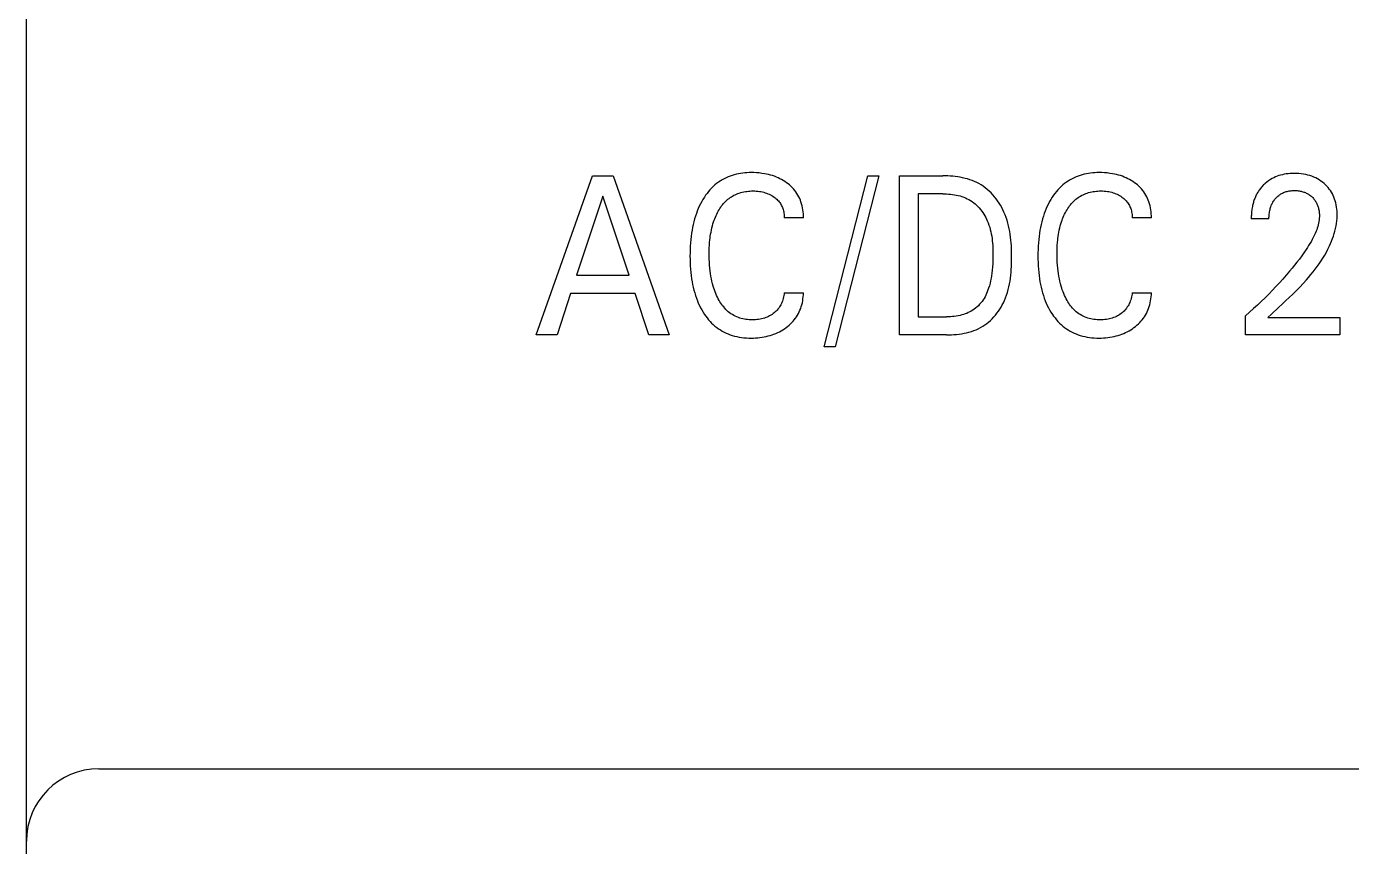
# Model space of a CAD drawing. Extents: x 0 to 420, y 0 to 297.
# Drawn here: x 133.06 to 151.38, y 224.89 to 236.23 of the extents above; entities that cross this region are included whole.
import ezdxf

# ---------------------------------------------------------------- set-up
doc = ezdxf.new("R2010")
doc.units = 0
doc.header["$LTSCALE"] = 23.1
doc.layers.add('10000_FRONT', color=7, linetype='CONTINUOUS')

msp = doc.modelspace()

# ---------------------------------------------------------------- linework, layer by layer
at = {"layer": '10000_FRONT', "color": 7, "linetype": 'CONTINUOUS'}
for p, q in [((133.06, 159.468), (133.06, 247.468)), ((140.11, 231.968), (140.887, 234.168)), ((140.887, 234.168), (141.171, 234.168)), ((141.171, 234.168), (141.947, 231.968)), ((142.82, 234.174), (142.791, 234.164)), ((142.848, 234.183), (142.82, 234.174)), ((142.877, 234.19), (142.848, 234.183)), ((142.906, 234.196), (142.877, 234.19)), ((142.935, 234.201), (142.906, 234.196)), ((142.964, 234.205), (142.935, 234.201)), ((142.993, 234.208), (142.964, 234.205)), ((143.023, 234.21), (142.993, 234.208)), ((143.052, 234.212), (143.023, 234.21)), ((143.082, 234.212), (143.052, 234.212)), ((143.119, 234.212), (143.082, 234.212)), ((143.156, 234.21), (143.119, 234.212)), ((143.193, 234.207), (143.156, 234.21)), ((143.23, 234.202), (143.193, 234.207)), ((143.267, 234.197), (143.23, 234.202)), ((143.295, 234.191), (143.267, 234.197)), ((143.322, 234.185), (143.295, 234.191)), ((143.35, 234.178), (143.322, 234.185)), ((143.377, 234.17), (143.35, 234.178)), ((143.404, 234.161), (143.377, 234.17)), ((144.093, 231.803), (144.695, 234.168)), ((144.848, 234.168), (144.245, 231.803)), ((144.695, 234.168), (144.848, 234.168)), ((145.132, 231.968), (145.132, 234.168)), ((145.132, 234.168), (145.731, 234.168)), ((145.765, 234.168), (145.731, 234.168)), ((145.8, 234.167), (145.765, 234.168)), ((145.834, 234.165), (145.8, 234.167)), ((147.631, 234.174), (147.602, 234.164)), ((147.659, 234.183), (147.631, 234.174)), ((147.688, 234.19), (147.659, 234.183)), ((147.717, 234.196), (147.688, 234.19)), ((147.746, 234.201), (147.717, 234.196)), ((147.775, 234.205), (147.746, 234.201)), ((147.804, 234.208), (147.775, 234.205)), ((147.834, 234.21), (147.804, 234.208)), ((147.863, 234.212), (147.834, 234.21)), ((147.893, 234.212), (147.863, 234.212)), ((147.93, 234.212), (147.893, 234.212)), ((147.967, 234.21), (147.93, 234.212)), ((148.004, 234.207), (147.967, 234.21)), ((148.041, 234.202), (148.004, 234.207)), ((148.078, 234.197), (148.041, 234.202)), ((148.106, 234.191), (148.078, 234.197)), ((148.134, 234.185), (148.106, 234.191)), ((148.161, 234.178), (148.134, 234.185)), ((148.188, 234.17), (148.161, 234.178)), ((148.215, 234.161), (148.188, 234.17)), ((150.379, 234.17), (150.355, 234.162)), ((150.403, 234.177), (150.379, 234.17)), ((150.427, 234.183), (150.403, 234.177)), ((150.454, 234.189), (150.427, 234.183)), ((150.481, 234.194), (150.454, 234.189)), ((150.508, 234.197), (150.481, 234.194)), ((150.536, 234.199), (150.508, 234.197)), ((150.563, 234.201), (150.536, 234.199)), ((150.591, 234.201), (150.563, 234.201)), ((150.623, 234.201), (150.591, 234.201)), ((150.655, 234.199), (150.623, 234.201)), ((150.687, 234.196), (150.655, 234.199)), ((150.718, 234.191), (150.687, 234.196)), ((150.75, 234.186), (150.718, 234.191)), ((150.778, 234.179), (150.75, 234.186)), ((150.806, 234.171), (150.778, 234.179)), ((150.834, 234.162), (150.806, 234.171)), ((142.533, 233.997), (142.511, 233.974)), ((142.556, 234.019), (142.533, 233.997)), ((142.58, 234.041), (142.556, 234.019)), ((142.604, 234.061), (142.58, 234.041)), ((142.629, 234.079), (142.604, 234.061)), ((142.654, 234.096), (142.629, 234.079)), ((142.68, 234.112), (142.654, 234.096)), ((142.707, 234.127), (142.68, 234.112)), ((142.735, 234.141), (142.707, 234.127)), ((142.763, 234.153), (142.735, 234.141)), ((142.791, 234.164), (142.763, 234.153)), ((143.43, 234.15), (143.404, 234.161)), ((143.455, 234.14), (143.43, 234.15)), ((143.479, 234.128), (143.455, 234.14)), ((143.503, 234.116), (143.479, 234.128)), ((143.526, 234.103), (143.503, 234.116)), ((143.549, 234.089), (143.526, 234.103)), ((143.571, 234.073), (143.549, 234.089)), ((143.592, 234.058), (143.571, 234.073)), ((143.612, 234.041), (143.592, 234.058)), ((143.632, 234.023), (143.612, 234.041)), ((143.65, 234.005), (143.632, 234.023)), ((143.668, 233.986), (143.65, 234.005)), ((143.685, 233.966), (143.668, 233.986)), ((145.868, 234.162), (145.834, 234.165)), ((145.903, 234.158), (145.868, 234.162)), ((145.937, 234.154), (145.903, 234.158)), ((145.972, 234.148), (145.937, 234.154)), ((146.005, 234.141), (145.972, 234.148)), ((146.039, 234.133), (146.005, 234.141)), ((146.072, 234.124), (146.039, 234.133)), ((146.105, 234.114), (146.072, 234.124)), ((146.138, 234.102), (146.105, 234.114)), ((146.169, 234.09), (146.138, 234.102)), ((146.2, 234.075), (146.169, 234.09)), ((146.231, 234.06), (146.2, 234.075)), ((146.26, 234.043), (146.231, 234.06)), ((146.29, 234.023), (146.26, 234.043)), ((146.318, 234.003), (146.29, 234.023)), ((146.346, 233.98), (146.318, 234.003)), ((147.344, 233.997), (147.323, 233.974)), ((147.367, 234.019), (147.344, 233.997)), ((147.391, 234.041), (147.367, 234.019)), ((147.415, 234.061), (147.391, 234.041)), ((147.44, 234.079), (147.415, 234.061)), ((147.465, 234.096), (147.44, 234.079)), ((147.491, 234.112), (147.465, 234.096)), ((147.518, 234.127), (147.491, 234.112)), ((147.546, 234.141), (147.518, 234.127)), ((147.574, 234.153), (147.546, 234.141)), ((147.602, 234.164), (147.574, 234.153)), ((148.241, 234.15), (148.215, 234.161)), ((148.266, 234.14), (148.241, 234.15)), ((148.29, 234.128), (148.266, 234.14)), ((148.314, 234.116), (148.29, 234.128)), ((148.337, 234.103), (148.314, 234.116)), ((148.36, 234.089), (148.337, 234.103)), ((148.382, 234.073), (148.36, 234.089)), ((148.403, 234.058), (148.382, 234.073)), ((148.423, 234.041), (148.403, 234.058)), ((148.443, 234.023), (148.423, 234.041)), ((148.461, 234.005), (148.443, 234.023)), ((148.479, 233.986), (148.461, 234.005)), ((148.496, 233.966), (148.479, 233.986)), ((150.12, 233.988), (150.111, 233.976)), ((150.129, 233.999), (150.12, 233.988)), ((150.139, 234.01), (150.129, 233.999)), ((150.148, 234.021), (150.139, 234.01)), ((150.158, 234.032), (150.148, 234.021)), ((150.168, 234.042), (150.158, 234.032)), ((150.179, 234.052), (150.168, 234.042)), ((150.19, 234.062), (150.179, 234.052)), ((150.213, 234.081), (150.19, 234.062)), ((150.236, 234.099), (150.213, 234.081)), ((150.261, 234.116), (150.236, 234.099)), ((150.287, 234.13), (150.261, 234.116)), ((150.309, 234.142), (150.287, 234.13)), ((150.332, 234.152), (150.309, 234.142)), ((150.355, 234.162), (150.332, 234.152)), ((150.861, 234.151), (150.834, 234.162)), ((150.888, 234.139), (150.861, 234.151)), ((150.913, 234.126), (150.888, 234.139)), ((150.937, 234.111), (150.913, 234.126)), ((150.961, 234.096), (150.937, 234.111)), ((150.983, 234.079), (150.961, 234.096)), ((151.005, 234.061), (150.983, 234.079)), ((151.024, 234.043), (151.005, 234.061)), ((151.042, 234.025), (151.024, 234.043)), ((151.059, 234.005), (151.042, 234.025)), ((151.076, 233.985), (151.059, 234.005)), ((151.091, 233.964), (151.076, 233.985)), ((141.03, 233.885), (140.668, 232.792)), ((141.393, 232.792), (141.03, 233.885)), ((142.397, 233.811), (142.38, 233.779)), ((142.415, 233.842), (142.397, 233.811)), ((142.434, 233.872), (142.415, 233.842)), ((142.452, 233.899), (142.434, 233.872)), ((142.471, 233.924), (142.452, 233.899)), ((142.491, 233.949), (142.471, 233.924)), ((142.511, 233.974), (142.491, 233.949)), ((142.714, 233.8), (142.728, 233.815)), ((142.728, 233.815), (142.744, 233.829)), ((142.744, 233.829), (142.76, 233.843)), ((142.76, 233.843), (142.775, 233.855)), ((142.775, 233.855), (142.792, 233.867)), ((142.792, 233.867), (142.808, 233.878)), ((142.808, 233.878), (142.825, 233.888)), ((142.825, 233.888), (142.843, 233.898)), ((142.843, 233.898), (142.861, 233.907)), ((142.861, 233.907), (142.879, 233.915)), ((142.879, 233.915), (142.898, 233.922)), ((142.898, 233.922), (142.917, 233.929)), ((142.917, 233.929), (142.937, 233.936)), ((142.937, 233.936), (142.958, 233.941)), ((142.958, 233.941), (142.979, 233.946)), ((142.979, 233.946), (143.001, 233.95)), ((143.001, 233.95), (143.022, 233.953)), ((143.022, 233.953), (143.044, 233.955)), ((143.044, 233.955), (143.065, 233.957)), ((143.065, 233.957), (143.087, 233.958)), ((143.087, 233.958), (143.108, 233.958)), ((143.108, 233.958), (143.13, 233.958)), ((143.13, 233.958), (143.152, 233.956)), ((143.152, 233.956), (143.174, 233.955)), ((143.174, 233.955), (143.196, 233.952)), ((143.196, 233.952), (143.217, 233.949)), ((143.217, 233.949), (143.237, 233.945)), ((143.237, 233.945), (143.257, 233.94)), ((143.257, 233.94), (143.276, 233.934)), ((143.276, 233.934), (143.295, 233.928)), ((143.295, 233.928), (143.314, 233.921)), ((143.314, 233.921), (143.332, 233.913)), ((143.332, 233.913), (143.349, 233.904)), ((143.349, 233.904), (143.366, 233.895)), ((143.366, 233.895), (143.382, 233.885)), ((143.382, 233.885), (143.398, 233.874)), ((143.398, 233.874), (143.411, 233.864)), ((143.411, 233.864), (143.423, 233.854)), ((143.423, 233.854), (143.435, 233.844)), ((143.435, 233.844), (143.446, 233.833)), ((143.446, 233.833), (143.457, 233.822)), ((143.457, 233.822), (143.467, 233.81)), ((143.467, 233.81), (143.476, 233.797)), ((143.701, 233.945), (143.685, 233.966)), ((143.715, 233.924), (143.701, 233.945)), ((143.728, 233.901), (143.715, 233.924)), ((143.74, 233.879), (143.728, 233.901)), ((143.752, 233.855), (143.74, 233.879)), ((143.762, 233.831), (143.752, 233.855)), ((143.77, 233.807), (143.762, 233.831)), ((143.778, 233.782), (143.77, 233.807)), ((145.391, 233.919), (145.391, 232.218)), ((145.731, 233.919), (145.391, 233.919)), ((145.731, 233.919), (145.758, 233.919)), ((145.758, 233.919), (145.784, 233.918)), ((145.784, 233.918), (145.811, 233.916)), ((145.811, 233.916), (145.838, 233.914)), ((145.838, 233.914), (145.865, 233.91)), ((145.865, 233.91), (145.891, 233.906)), ((145.891, 233.906), (145.918, 233.901)), ((145.918, 233.901), (145.944, 233.896)), ((145.944, 233.896), (145.97, 233.889)), ((145.97, 233.889), (145.996, 233.881)), ((145.996, 233.881), (146.021, 233.872)), ((146.021, 233.872), (146.046, 233.862)), ((146.046, 233.862), (146.07, 233.851)), ((146.07, 233.851), (146.093, 233.839)), ((146.093, 233.839), (146.116, 233.826)), ((146.116, 233.826), (146.138, 233.811)), ((146.138, 233.811), (146.159, 233.796)), ((146.373, 233.957), (146.346, 233.98)), ((146.398, 233.932), (146.373, 233.957)), ((146.423, 233.906), (146.398, 233.932)), ((146.446, 233.878), (146.423, 233.906)), ((146.468, 233.85), (146.446, 233.878)), ((146.489, 233.821), (146.468, 233.85)), ((146.509, 233.791), (146.489, 233.821)), ((147.208, 233.811), (147.191, 233.779)), ((147.226, 233.842), (147.208, 233.811)), ((147.245, 233.872), (147.226, 233.842)), ((147.263, 233.899), (147.245, 233.872)), ((147.282, 233.924), (147.263, 233.899)), ((147.302, 233.949), (147.282, 233.924)), ((147.323, 233.974), (147.302, 233.949)), ((147.525, 233.8), (147.54, 233.815)), ((147.54, 233.815), (147.555, 233.829)), ((147.555, 233.829), (147.571, 233.843)), ((147.571, 233.843), (147.587, 233.855)), ((147.587, 233.855), (147.603, 233.867)), ((147.603, 233.867), (147.619, 233.878)), ((147.619, 233.878), (147.637, 233.888)), ((147.637, 233.888), (147.654, 233.898)), ((147.654, 233.898), (147.672, 233.907)), ((147.672, 233.907), (147.69, 233.915)), ((147.69, 233.915), (147.709, 233.922)), ((147.709, 233.922), (147.728, 233.929)), ((147.728, 233.929), (147.748, 233.936)), ((147.748, 233.936), (147.769, 233.941)), ((147.769, 233.941), (147.79, 233.946)), ((147.79, 233.946), (147.812, 233.95)), ((147.812, 233.95), (147.833, 233.953)), ((147.833, 233.953), (147.855, 233.955)), ((147.855, 233.955), (147.876, 233.957)), ((147.876, 233.957), (147.898, 233.958)), ((147.898, 233.958), (147.919, 233.958)), ((147.919, 233.958), (147.941, 233.958)), ((147.941, 233.958), (147.963, 233.956)), ((147.963, 233.956), (147.985, 233.955)), ((147.985, 233.955), (148.007, 233.952)), ((148.007, 233.952), (148.029, 233.949)), ((148.029, 233.949), (148.048, 233.945)), ((148.048, 233.945), (148.068, 233.94)), ((148.068, 233.94), (148.087, 233.934)), ((148.087, 233.934), (148.106, 233.928)), ((148.106, 233.928), (148.125, 233.921)), ((148.125, 233.921), (148.143, 233.913)), ((148.143, 233.913), (148.16, 233.904)), ((148.16, 233.904), (148.177, 233.895)), ((148.177, 233.895), (148.193, 233.885)), ((148.193, 233.885), (148.209, 233.874)), ((148.209, 233.874), (148.222, 233.864)), ((148.222, 233.864), (148.234, 233.854)), ((148.234, 233.854), (148.246, 233.844)), ((148.246, 233.844), (148.257, 233.833)), ((148.257, 233.833), (148.268, 233.822)), ((148.268, 233.822), (148.278, 233.81)), ((148.278, 233.81), (148.287, 233.797)), ((148.512, 233.945), (148.496, 233.966)), ((148.526, 233.924), (148.512, 233.945)), ((148.539, 233.901), (148.526, 233.924)), ((148.552, 233.879), (148.539, 233.901)), ((148.563, 233.855), (148.552, 233.879)), ((148.573, 233.831), (148.563, 233.855)), ((148.582, 233.807), (148.573, 233.831)), ((148.589, 233.782), (148.582, 233.807)), ((150.03, 233.813), (150.026, 233.8)), ((150.034, 233.826), (150.03, 233.813)), ((150.039, 233.839), (150.034, 233.826)), ((150.044, 233.852), (150.039, 233.839)), ((150.049, 233.865), (150.044, 233.852)), ((150.054, 233.878), (150.049, 233.865)), ((150.06, 233.891), (150.054, 233.878)), ((150.066, 233.903), (150.06, 233.891)), ((150.073, 233.915), (150.066, 233.903)), ((150.08, 233.928), (150.073, 233.915)), ((150.087, 233.94), (150.08, 233.928)), ((150.095, 233.953), (150.087, 233.94)), ((150.103, 233.965), (150.095, 233.953)), ((150.111, 233.976), (150.103, 233.965)), ((150.291, 233.794), (150.297, 233.805)), ((150.297, 233.805), (150.305, 233.817)), ((150.305, 233.817), (150.312, 233.828)), ((150.312, 233.828), (150.32, 233.839)), ((150.32, 233.839), (150.329, 233.85)), ((150.329, 233.85), (150.338, 233.86)), ((150.338, 233.86), (150.347, 233.869)), ((150.347, 233.869), (150.356, 233.878)), ((150.356, 233.878), (150.366, 233.887)), ((150.366, 233.887), (150.376, 233.895)), ((150.376, 233.895), (150.387, 233.903)), ((150.387, 233.903), (150.397, 233.911)), ((150.397, 233.911), (150.408, 233.918)), ((150.408, 233.918), (150.42, 233.924)), ((150.42, 233.924), (150.431, 233.93)), ((150.431, 233.93), (150.443, 233.936)), ((150.443, 233.936), (150.455, 233.941)), ((150.455, 233.941), (150.468, 233.945)), ((150.468, 233.945), (150.48, 233.949)), ((150.48, 233.949), (150.493, 233.953)), ((150.493, 233.953), (150.506, 233.956)), ((150.506, 233.956), (150.52, 233.958)), ((150.52, 233.958), (150.534, 233.961)), ((150.534, 233.961), (150.548, 233.962)), ((150.548, 233.962), (150.562, 233.963)), ((150.562, 233.963), (150.576, 233.964)), ((150.576, 233.964), (150.591, 233.964)), ((150.591, 233.964), (150.604, 233.964)), ((150.604, 233.964), (150.618, 233.963)), ((150.618, 233.963), (150.632, 233.963)), ((150.632, 233.963), (150.645, 233.961)), ((150.645, 233.961), (150.659, 233.959)), ((150.659, 233.959), (150.672, 233.957)), ((150.672, 233.957), (150.686, 233.954)), ((150.686, 233.954), (150.698, 233.951)), ((150.698, 233.951), (150.71, 233.948)), ((150.71, 233.948), (150.722, 233.944)), ((150.722, 233.944), (150.734, 233.94)), ((150.734, 233.94), (150.746, 233.935)), ((150.746, 233.935), (150.757, 233.93)), ((150.757, 233.93), (150.768, 233.925)), ((150.768, 233.925), (150.779, 233.919)), ((150.779, 233.919), (150.789, 233.913)), ((150.789, 233.913), (150.799, 233.906)), ((150.799, 233.906), (150.809, 233.899)), ((150.809, 233.899), (150.819, 233.891)), ((150.819, 233.891), (150.828, 233.883)), ((150.828, 233.883), (150.837, 233.875)), ((150.837, 233.875), (150.847, 233.866)), ((150.847, 233.866), (150.856, 233.856)), ((150.856, 233.856), (150.864, 233.846)), ((150.864, 233.846), (150.872, 233.836)), ((150.872, 233.836), (150.88, 233.825)), ((150.88, 233.825), (150.887, 233.814)), ((150.887, 233.814), (150.894, 233.803)), ((150.894, 233.803), (150.9, 233.792)), ((151.105, 233.942), (151.091, 233.964)), ((151.118, 233.919), (151.105, 233.942)), ((151.13, 233.895), (151.118, 233.919)), ((151.14, 233.871), (151.13, 233.895)), ((151.149, 233.846), (151.14, 233.871)), ((151.158, 233.82), (151.149, 233.846)), ((151.165, 233.795), (151.158, 233.82)), ((142.324, 233.647), (142.311, 233.609)), ((142.336, 233.681), (142.324, 233.647)), ((142.35, 233.714), (142.336, 233.681)), ((142.364, 233.747), (142.35, 233.714)), ((142.38, 233.779), (142.364, 233.747)), ((142.586, 233.597), (142.595, 233.618)), ((142.595, 233.618), (142.605, 233.639)), ((142.605, 233.639), (142.615, 233.659)), ((142.615, 233.659), (142.626, 233.679)), ((142.626, 233.679), (142.638, 233.699)), ((142.638, 233.699), (142.649, 233.717)), ((142.649, 233.717), (142.661, 233.734)), ((142.661, 233.734), (142.673, 233.751)), ((142.673, 233.751), (142.686, 233.768)), ((142.686, 233.768), (142.7, 233.784)), ((142.7, 233.784), (142.714, 233.8)), ((143.476, 233.797), (143.485, 233.785)), ((143.485, 233.785), (143.493, 233.772)), ((143.493, 233.772), (143.5, 233.758)), ((143.5, 233.758), (143.507, 233.744)), ((143.507, 233.744), (143.513, 233.73)), ((143.513, 233.73), (143.518, 233.716)), ((143.518, 233.716), (143.523, 233.701)), ((143.523, 233.701), (143.528, 233.685)), ((143.528, 233.685), (143.531, 233.669)), ((143.531, 233.669), (143.534, 233.652)), ((143.534, 233.652), (143.537, 233.635)), ((143.537, 233.635), (143.538, 233.619)), ((143.538, 233.619), (143.539, 233.602)), ((143.786, 233.755), (143.778, 233.782)), ((143.792, 233.727), (143.786, 233.755)), ((143.797, 233.698), (143.792, 233.727)), ((143.801, 233.67), (143.797, 233.698)), ((143.803, 233.642), (143.801, 233.67)), ((143.804, 233.613), (143.803, 233.642)), ((146.159, 233.796), (146.179, 233.779)), ((146.179, 233.779), (146.199, 233.762)), ((146.199, 233.762), (146.217, 233.743)), ((146.217, 233.743), (146.235, 233.724)), ((146.235, 233.724), (146.252, 233.704)), ((146.252, 233.704), (146.268, 233.683)), ((146.268, 233.683), (146.284, 233.661)), ((146.284, 233.661), (146.298, 233.639)), ((146.298, 233.639), (146.312, 233.616)), ((146.528, 233.761), (146.509, 233.791)), ((146.546, 233.729), (146.528, 233.761)), ((146.562, 233.698), (146.546, 233.729)), ((146.577, 233.665), (146.562, 233.698)), ((146.593, 233.628), (146.577, 233.665)), ((146.607, 233.591), (146.593, 233.628)), ((147.135, 233.647), (147.122, 233.609)), ((147.147, 233.681), (147.135, 233.647)), ((147.161, 233.714), (147.147, 233.681)), ((147.175, 233.747), (147.161, 233.714)), ((147.191, 233.779), (147.175, 233.747)), ((147.397, 233.597), (147.406, 233.618)), ((147.406, 233.618), (147.416, 233.639)), ((147.416, 233.639), (147.426, 233.659)), ((147.426, 233.659), (147.437, 233.679)), ((147.437, 233.679), (147.449, 233.699)), ((147.449, 233.699), (147.46, 233.717)), ((147.46, 233.717), (147.472, 233.734)), ((147.472, 233.734), (147.484, 233.751)), ((147.484, 233.751), (147.497, 233.768)), ((147.497, 233.768), (147.511, 233.784)), ((147.511, 233.784), (147.525, 233.8)), ((148.287, 233.797), (148.296, 233.785)), ((148.296, 233.785), (148.304, 233.772)), ((148.304, 233.772), (148.311, 233.758)), ((148.311, 233.758), (148.318, 233.744)), ((148.318, 233.744), (148.324, 233.73)), ((148.324, 233.73), (148.33, 233.716)), ((148.33, 233.716), (148.334, 233.701)), ((148.334, 233.701), (148.339, 233.685)), ((148.339, 233.685), (148.342, 233.669)), ((148.342, 233.669), (148.345, 233.652)), ((148.345, 233.652), (148.348, 233.635)), ((148.348, 233.635), (148.349, 233.619)), ((148.349, 233.619), (148.35, 233.602)), ((148.597, 233.755), (148.589, 233.782)), ((148.603, 233.727), (148.597, 233.755)), ((148.608, 233.698), (148.603, 233.727)), ((148.612, 233.67), (148.608, 233.698)), ((148.614, 233.642), (148.612, 233.67)), ((148.615, 233.613), (148.614, 233.642)), ((149.998, 233.625), (149.997, 233.608)), ((149.999, 233.642), (149.998, 233.625)), ((150, 233.659), (149.999, 233.642)), ((150.002, 233.675), (150, 233.659)), ((150.004, 233.692), (150.002, 233.675)), ((150.006, 233.709), (150.004, 233.692)), ((150.009, 233.726), (150.006, 233.709)), ((150.012, 233.743), (150.009, 233.726)), ((150.016, 233.759), (150.012, 233.743)), ((150.019, 233.773), (150.016, 233.759)), ((150.022, 233.786), (150.019, 233.773)), ((150.026, 233.8), (150.022, 233.786)), ((150.243, 233.606), (150.244, 233.622)), ((150.244, 233.622), (150.245, 233.639)), ((150.245, 233.639), (150.247, 233.655)), ((150.247, 233.655), (150.25, 233.671)), ((150.25, 233.671), (150.253, 233.686)), ((150.253, 233.686), (150.256, 233.701)), ((150.256, 233.701), (150.259, 233.714)), ((150.259, 233.714), (150.263, 233.728)), ((150.263, 233.728), (150.268, 233.742)), ((150.268, 233.742), (150.273, 233.755)), ((150.273, 233.755), (150.278, 233.769)), ((150.278, 233.769), (150.285, 233.782)), ((150.285, 233.782), (150.291, 233.794)), ((150.9, 233.792), (150.905, 233.782)), ((150.905, 233.782), (150.91, 233.771)), ((150.91, 233.771), (150.914, 233.759)), ((150.914, 233.759), (150.918, 233.748)), ((150.918, 233.748), (150.922, 233.736)), ((150.922, 233.736), (150.925, 233.725)), ((150.925, 233.725), (150.928, 233.713)), ((150.928, 233.713), (150.931, 233.698)), ((150.931, 233.698), (150.934, 233.683)), ((150.934, 233.683), (150.936, 233.667)), ((150.936, 233.667), (150.938, 233.652)), ((150.938, 233.652), (150.939, 233.636)), ((150.939, 233.636), (150.939, 233.621)), ((150.939, 233.621), (150.939, 233.606)), ((151.171, 233.766), (151.165, 233.795)), ((151.176, 233.736), (151.171, 233.766)), ((151.18, 233.707), (151.176, 233.736)), ((151.183, 233.677), (151.18, 233.707)), ((151.184, 233.648), (151.183, 233.677)), ((151.183, 233.582), (151.185, 233.618)), ((151.185, 233.618), (151.184, 233.648)), ((142.271, 233.455), (142.264, 233.415)), ((142.279, 233.494), (142.271, 233.455)), ((142.289, 233.533), (142.279, 233.494)), ((142.299, 233.571), (142.289, 233.533)), ((142.311, 233.609), (142.299, 233.571)), ((142.531, 233.418), (142.538, 233.447)), ((142.538, 233.447), (142.545, 233.475)), ((142.545, 233.475), (142.553, 233.504)), ((142.553, 233.504), (142.562, 233.532)), ((142.562, 233.532), (142.569, 233.554)), ((142.569, 233.554), (142.577, 233.575)), ((142.577, 233.575), (142.586, 233.597)), ((143.539, 233.602), (143.539, 233.585)), ((143.804, 233.585), (143.539, 233.585)), ((143.804, 233.585), (143.804, 233.613)), ((146.312, 233.616), (146.325, 233.593)), ((146.325, 233.593), (146.336, 233.569)), ((146.336, 233.569), (146.347, 233.545)), ((146.347, 233.545), (146.359, 233.516)), ((146.359, 233.516), (146.37, 233.486)), ((146.37, 233.486), (146.38, 233.456)), ((146.38, 233.456), (146.388, 233.425)), ((146.62, 233.553), (146.607, 233.591)), ((146.631, 233.515), (146.62, 233.553)), ((146.641, 233.476), (146.631, 233.515)), ((146.649, 233.437), (146.641, 233.476)), ((146.657, 233.398), (146.649, 233.437)), ((147.082, 233.455), (147.075, 233.415)), ((147.091, 233.494), (147.082, 233.455)), ((147.1, 233.533), (147.091, 233.494)), ((147.11, 233.571), (147.1, 233.533)), ((147.122, 233.609), (147.11, 233.571)), ((147.342, 233.418), (147.349, 233.447)), ((147.349, 233.447), (147.356, 233.475)), ((147.356, 233.475), (147.364, 233.504)), ((147.364, 233.504), (147.373, 233.532)), ((147.373, 233.532), (147.38, 233.554)), ((147.38, 233.554), (147.388, 233.575)), ((147.388, 233.575), (147.397, 233.597)), ((148.35, 233.602), (148.35, 233.585)), ((148.615, 233.585), (148.35, 233.585)), ((148.615, 233.585), (148.615, 233.613)), ((149.997, 233.608), (149.997, 233.591)), ((149.997, 233.591), (149.997, 233.574)), ((150.242, 233.574), (149.997, 233.574)), ((150.242, 233.59), (150.243, 233.606)), ((150.242, 233.574), (150.242, 233.59)), ((150.909, 233.446), (150.902, 233.423)), ((150.916, 233.468), (150.909, 233.446)), ((150.923, 233.491), (150.916, 233.468)), ((150.928, 233.513), (150.923, 233.491)), ((150.932, 233.536), (150.928, 233.513)), ((150.936, 233.559), (150.932, 233.536)), ((150.938, 233.582), (150.936, 233.559)), ((150.939, 233.606), (150.938, 233.582)), ((151.154, 233.403), (151.162, 233.439)), ((151.162, 233.439), (151.17, 233.474)), ((151.17, 233.474), (151.176, 233.51)), ((151.176, 233.51), (151.18, 233.546)), ((151.18, 233.546), (151.183, 233.582)), ((142.246, 233.286), (142.242, 233.24)), ((142.251, 233.331), (142.246, 233.286)), ((142.257, 233.376), (142.251, 233.331)), ((142.264, 233.415), (142.257, 233.376)), ((142.507, 233.246), (142.51, 233.283)), ((142.51, 233.283), (142.513, 233.307)), ((142.513, 233.307), (142.516, 233.33)), ((142.516, 233.33), (142.521, 233.36)), ((142.521, 233.36), (142.526, 233.389)), ((142.526, 233.389), (142.531, 233.418)), ((146.388, 233.425), (146.396, 233.395)), ((146.396, 233.395), (146.402, 233.364)), ((146.402, 233.364), (146.408, 233.332)), ((146.408, 233.332), (146.412, 233.301)), ((146.412, 233.301), (146.416, 233.269)), ((146.416, 233.269), (146.419, 233.238)), ((146.663, 233.359), (146.657, 233.398)), ((146.669, 233.319), (146.663, 233.359)), ((146.673, 233.279), (146.669, 233.319)), ((146.676, 233.239), (146.673, 233.279)), ((147.057, 233.286), (147.053, 233.24)), ((147.062, 233.331), (147.057, 233.286)), ((147.069, 233.376), (147.062, 233.331)), ((147.075, 233.415), (147.069, 233.376)), ((147.318, 233.246), (147.322, 233.283)), ((147.322, 233.283), (147.324, 233.307)), ((147.324, 233.307), (147.327, 233.33)), ((147.327, 233.33), (147.332, 233.36)), ((147.332, 233.36), (147.337, 233.389)), ((147.337, 233.389), (147.342, 233.418)), ((150.823, 233.257), (150.807, 233.23)), ((150.839, 233.285), (150.823, 233.257)), ((150.854, 233.314), (150.839, 233.285)), ((150.868, 233.343), (150.854, 233.314)), ((150.881, 233.372), (150.868, 233.343)), ((150.893, 233.401), (150.881, 233.372)), ((150.902, 233.423), (150.893, 233.401)), ((151.093, 233.231), (151.107, 233.265)), ((151.107, 233.265), (151.12, 233.299)), ((151.12, 233.299), (151.133, 233.334)), ((151.133, 233.334), (151.144, 233.368)), ((151.144, 233.368), (151.154, 233.403)), ((142.236, 233.104), (142.235, 233.058)), ((142.237, 233.149), (142.236, 233.104)), ((142.239, 233.195), (142.237, 233.149)), ((142.242, 233.24), (142.239, 233.195)), ((142.501, 233.132), (142.502, 233.17)), ((142.501, 233.094), (142.501, 233.132)), ((142.501, 233.053), (142.501, 233.094)), ((142.502, 233.17), (142.504, 233.208)), ((142.504, 233.208), (142.507, 233.246)), ((146.419, 233.238), (146.421, 233.206)), ((146.421, 233.206), (146.423, 233.174)), ((146.423, 233.174), (146.424, 233.142)), ((146.424, 233.142), (146.424, 233.11)), ((146.424, 233.11), (146.424, 233.079)), ((146.424, 233.079), (146.424, 233.035)), ((146.679, 233.198), (146.676, 233.239)), ((146.681, 233.158), (146.679, 233.198)), ((146.682, 233.118), (146.681, 233.158)), ((146.683, 233.077), (146.682, 233.118)), ((146.683, 233.036), (146.683, 233.077)), ((147.048, 233.149), (147.047, 233.104)), ((147.047, 233.104), (147.047, 233.058)), ((147.05, 233.195), (147.048, 233.149)), ((147.053, 233.24), (147.05, 233.195)), ((147.312, 233.132), (147.314, 233.17)), ((147.312, 233.094), (147.312, 233.132)), ((147.312, 233.053), (147.312, 233.094)), ((147.314, 233.17), (147.315, 233.208)), ((147.315, 233.208), (147.318, 233.246)), ((150.725, 233.104), (150.694, 233.06)), ((150.756, 233.149), (150.725, 233.104)), ((150.773, 233.176), (150.756, 233.149)), ((150.79, 233.203), (150.773, 233.176)), ((150.807, 233.23), (150.79, 233.203)), ((150.988, 233.031), (151.012, 233.072)), ((151.012, 233.072), (151.035, 233.113)), ((151.035, 233.113), (151.057, 233.155)), ((151.057, 233.155), (151.078, 233.198)), ((151.078, 233.198), (151.093, 233.231)), ((142.235, 233.058), (142.236, 233.013)), ((142.236, 233.013), (142.237, 232.968)), ((142.237, 232.968), (142.239, 232.923)), ((142.239, 232.923), (142.242, 232.878)), ((142.502, 233.013), (142.501, 233.053)), ((142.504, 232.972), (142.502, 233.013)), ((142.507, 232.931), (142.504, 232.972)), ((142.51, 232.891), (142.507, 232.931)), ((142.515, 232.85), (142.51, 232.891)), ((146.418, 232.907), (146.414, 232.864)), ((146.421, 232.95), (146.418, 232.907)), ((146.423, 232.993), (146.421, 232.95)), ((146.424, 233.035), (146.423, 232.993)), ((146.678, 232.873), (146.681, 232.914)), ((146.681, 232.914), (146.682, 232.955)), ((146.682, 232.955), (146.683, 232.996)), ((146.683, 232.996), (146.683, 233.036)), ((147.047, 233.058), (147.047, 233.013)), ((147.047, 233.013), (147.048, 232.968)), ((147.048, 232.968), (147.05, 232.923)), ((147.05, 232.923), (147.053, 232.878)), ((147.313, 233.013), (147.312, 233.053)), ((147.315, 232.972), (147.313, 233.013)), ((147.318, 232.931), (147.315, 232.972)), ((147.322, 232.891), (147.318, 232.931)), ((147.326, 232.85), (147.322, 232.891)), ((150.561, 232.889), (150.526, 232.848)), ((150.595, 232.931), (150.561, 232.889)), ((150.629, 232.974), (150.595, 232.931)), ((150.662, 233.017), (150.629, 232.974)), ((150.694, 233.06), (150.662, 233.017)), ((150.88, 232.875), (150.908, 232.913)), ((150.908, 232.913), (150.936, 232.952)), ((150.936, 232.952), (150.962, 232.991)), ((150.962, 232.991), (150.988, 233.031)), ((140.668, 232.792), (141.393, 232.792)), ((142.242, 232.878), (142.246, 232.833)), ((142.246, 232.833), (142.251, 232.788)), ((142.251, 232.788), (142.258, 232.743)), ((142.258, 232.743), (142.264, 232.704)), ((142.264, 232.704), (142.271, 232.665)), ((142.52, 232.815), (142.515, 232.85)), ((142.525, 232.78), (142.52, 232.815)), ((142.532, 232.745), (142.525, 232.78)), ((142.539, 232.71), (142.532, 232.745)), ((142.548, 232.675), (142.539, 232.71)), ((146.392, 232.716), (146.384, 232.682)), ((146.398, 232.751), (146.392, 232.716)), ((146.404, 232.787), (146.398, 232.751)), ((146.409, 232.822), (146.404, 232.787)), ((146.414, 232.864), (146.409, 232.822)), ((146.654, 232.673), (146.661, 232.713)), ((146.661, 232.713), (146.667, 232.753)), ((146.667, 232.753), (146.672, 232.793)), ((146.672, 232.793), (146.675, 232.833)), ((146.675, 232.833), (146.678, 232.873)), ((147.053, 232.878), (147.057, 232.833)), ((147.057, 232.833), (147.063, 232.788)), ((147.063, 232.788), (147.069, 232.743)), ((147.069, 232.743), (147.075, 232.704)), ((147.075, 232.704), (147.083, 232.665)), ((147.331, 232.815), (147.326, 232.85)), ((147.336, 232.78), (147.331, 232.815)), ((147.343, 232.745), (147.336, 232.78)), ((147.35, 232.71), (147.343, 232.745)), ((147.359, 232.675), (147.35, 232.71)), ((150.434, 232.741), (150.386, 232.689)), ((150.48, 232.794), (150.434, 232.741)), ((150.526, 232.848), (150.48, 232.794)), ((150.713, 232.678), (150.759, 232.728)), ((150.759, 232.728), (150.79, 232.764)), ((150.79, 232.764), (150.821, 232.801)), ((150.821, 232.801), (150.851, 232.838)), ((150.851, 232.838), (150.88, 232.875)), ((140.585, 232.542), (140.397, 231.968)), ((141.475, 232.542), (140.585, 232.542)), ((141.666, 231.968), (141.475, 232.542)), ((142.271, 232.665), (142.28, 232.626)), ((142.28, 232.626), (142.289, 232.588)), ((142.289, 232.588), (142.3, 232.549)), ((142.3, 232.549), (142.311, 232.512)), ((142.557, 232.641), (142.548, 232.675)), ((142.565, 232.615), (142.557, 232.641)), ((142.573, 232.59), (142.565, 232.615)), ((142.583, 232.564), (142.573, 232.59)), ((142.593, 232.539), (142.583, 232.564)), ((142.603, 232.514), (142.593, 232.539)), ((143.537, 232.532), (143.533, 232.512)), ((143.539, 232.552), (143.537, 232.532)), ((143.539, 232.552), (143.804, 232.552)), ((143.802, 232.496), (143.804, 232.524)), ((143.804, 232.524), (143.804, 232.552)), ((146.327, 232.518), (146.315, 232.496)), ((146.337, 232.541), (146.327, 232.518)), ((146.347, 232.565), (146.337, 232.541)), ((146.356, 232.589), (146.347, 232.565)), ((146.364, 232.613), (146.356, 232.589)), ((146.375, 232.647), (146.364, 232.613)), ((146.384, 232.682), (146.375, 232.647)), ((146.599, 232.48), (146.613, 232.518)), ((146.613, 232.518), (146.625, 232.556)), ((146.625, 232.556), (146.636, 232.595)), ((146.636, 232.595), (146.646, 232.634)), ((146.646, 232.634), (146.654, 232.673)), ((147.083, 232.665), (147.091, 232.626)), ((147.091, 232.626), (147.1, 232.588)), ((147.1, 232.588), (147.111, 232.549)), ((147.111, 232.549), (147.123, 232.512)), ((147.368, 232.641), (147.359, 232.675)), ((147.376, 232.615), (147.368, 232.641)), ((147.384, 232.59), (147.376, 232.615)), ((147.394, 232.564), (147.384, 232.59)), ((147.404, 232.539), (147.394, 232.564)), ((147.414, 232.514), (147.404, 232.539)), ((148.348, 232.532), (148.345, 232.512)), ((148.35, 232.552), (148.348, 232.532)), ((148.35, 232.552), (148.615, 232.552)), ((148.613, 232.496), (148.615, 232.524)), ((148.615, 232.524), (148.615, 232.552)), ((150.238, 232.533), (150.187, 232.482)), ((150.289, 232.585), (150.238, 232.533)), ((150.338, 232.637), (150.289, 232.585)), ((150.386, 232.689), (150.338, 232.637)), ((150.522, 232.484), (150.571, 232.531)), ((150.571, 232.531), (150.619, 232.579)), ((150.619, 232.579), (150.667, 232.628)), ((150.667, 232.628), (150.713, 232.678)), ((142.311, 232.512), (142.324, 232.474)), ((142.324, 232.474), (142.337, 232.441)), ((142.337, 232.441), (142.35, 232.408)), ((142.35, 232.408), (142.365, 232.376)), ((142.365, 232.376), (142.381, 232.344)), ((142.381, 232.344), (142.398, 232.313)), ((142.615, 232.49), (142.603, 232.514)), ((142.627, 232.466), (142.615, 232.49)), ((142.638, 232.446), (142.627, 232.466)), ((142.649, 232.427), (142.638, 232.446)), ((142.661, 232.408), (142.649, 232.427)), ((142.674, 232.389), (142.661, 232.408)), ((142.687, 232.371), (142.674, 232.389)), ((142.701, 232.354), (142.687, 232.371)), ((142.716, 232.337), (142.701, 232.354)), ((142.731, 232.32), (142.716, 232.337)), ((143.462, 232.339), (143.451, 232.325)), ((143.472, 232.354), (143.462, 232.339)), ((143.482, 232.369), (143.472, 232.354)), ((143.491, 232.385), (143.482, 232.369)), ((143.499, 232.401), (143.491, 232.385)), ((143.506, 232.418), (143.499, 232.401)), ((143.513, 232.435), (143.506, 232.418)), ((143.519, 232.454), (143.513, 232.435)), ((143.525, 232.473), (143.519, 232.454)), ((143.53, 232.493), (143.525, 232.473)), ((143.533, 232.512), (143.53, 232.493)), ((143.756, 232.311), (143.766, 232.335)), ((143.766, 232.335), (143.774, 232.359)), ((143.774, 232.359), (143.782, 232.386)), ((143.782, 232.386), (143.789, 232.413)), ((143.789, 232.413), (143.794, 232.441)), ((143.794, 232.441), (143.798, 232.468)), ((143.798, 232.468), (143.802, 232.496)), ((146.185, 232.337), (146.164, 232.322)), ((146.205, 232.354), (146.185, 232.337)), ((146.223, 232.372), (146.205, 232.354)), ((146.241, 232.391), (146.223, 232.372)), ((146.258, 232.41), (146.241, 232.391)), ((146.274, 232.431), (146.258, 232.41)), ((146.289, 232.452), (146.274, 232.431)), ((146.303, 232.473), (146.289, 232.452)), ((146.315, 232.496), (146.303, 232.473)), ((146.519, 232.324), (146.537, 232.353)), ((146.537, 232.353), (146.553, 232.383)), ((146.553, 232.383), (146.569, 232.413)), ((146.569, 232.413), (146.583, 232.443)), ((146.583, 232.443), (146.599, 232.48)), ((147.123, 232.512), (147.135, 232.474)), ((147.135, 232.474), (147.148, 232.441)), ((147.148, 232.441), (147.162, 232.408)), ((147.162, 232.408), (147.176, 232.376)), ((147.176, 232.376), (147.192, 232.344)), ((147.192, 232.344), (147.209, 232.313)), ((147.426, 232.49), (147.414, 232.514)), ((147.438, 232.466), (147.426, 232.49)), ((147.449, 232.446), (147.438, 232.466)), ((147.46, 232.427), (147.449, 232.446)), ((147.472, 232.408), (147.46, 232.427)), ((147.485, 232.389), (147.472, 232.408)), ((147.498, 232.371), (147.485, 232.389)), ((147.512, 232.354), (147.498, 232.371)), ((147.527, 232.337), (147.512, 232.354)), ((147.542, 232.32), (147.527, 232.337)), ((148.273, 232.339), (148.262, 232.325)), ((148.283, 232.354), (148.273, 232.339)), ((148.293, 232.369), (148.283, 232.354)), ((148.302, 232.385), (148.293, 232.369)), ((148.31, 232.401), (148.302, 232.385)), ((148.317, 232.418), (148.31, 232.401)), ((148.324, 232.435), (148.317, 232.418)), ((148.33, 232.454), (148.324, 232.435)), ((148.336, 232.473), (148.33, 232.454)), ((148.341, 232.493), (148.336, 232.473)), ((148.345, 232.512), (148.341, 232.493)), ((148.567, 232.311), (148.577, 232.335)), ((148.577, 232.335), (148.585, 232.359)), ((148.585, 232.359), (148.593, 232.386)), ((148.593, 232.386), (148.6, 232.413)), ((148.6, 232.413), (148.605, 232.441)), ((148.605, 232.441), (148.61, 232.468)), ((148.61, 232.468), (148.613, 232.496)), ((150.082, 232.381), (150.028, 232.331)), ((150.136, 232.432), (150.082, 232.381)), ((150.187, 232.482), (150.136, 232.432)), ((150.276, 232.254), (150.374, 232.345)), ((150.374, 232.345), (150.423, 232.391)), ((150.423, 232.391), (150.472, 232.437)), ((150.472, 232.437), (150.522, 232.484)), ((142.398, 232.313), (142.416, 232.282)), ((142.416, 232.282), (142.435, 232.252)), ((142.435, 232.252), (142.453, 232.227)), ((142.453, 232.227), (142.472, 232.202)), ((142.472, 232.202), (142.492, 232.178)), ((142.492, 232.178), (142.513, 232.154)), ((142.513, 232.154), (142.534, 232.132)), ((142.747, 232.305), (142.731, 232.32)), ((142.764, 232.289), (142.747, 232.305)), ((142.782, 232.275), (142.764, 232.289)), ((142.801, 232.261), (142.782, 232.275)), ((142.821, 232.249), (142.801, 232.261)), ((142.841, 232.237), (142.821, 232.249)), ((142.861, 232.226), (142.841, 232.237)), ((142.882, 232.217), (142.861, 232.226)), ((142.904, 232.208), (142.882, 232.217)), ((142.924, 232.201), (142.904, 232.208)), ((142.945, 232.195), (142.924, 232.201)), ((142.966, 232.19), (142.945, 232.195)), ((142.988, 232.185), (142.966, 232.19)), ((143.009, 232.182), (142.988, 232.185)), ((143.031, 232.179), (143.009, 232.182)), ((143.053, 232.177), (143.031, 232.179)), ((143.074, 232.176), (143.053, 232.177)), ((143.096, 232.176), (143.074, 232.176)), ((143.118, 232.176), (143.096, 232.176)), ((143.14, 232.177), (143.118, 232.176)), ((143.162, 232.179), (143.14, 232.177)), ((143.184, 232.182), (143.162, 232.179)), ((143.205, 232.185), (143.184, 232.182)), ((143.225, 232.19), (143.205, 232.185)), ((143.245, 232.195), (143.225, 232.19)), ((143.264, 232.2), (143.245, 232.195)), ((143.283, 232.207), (143.264, 232.2)), ((143.302, 232.215), (143.283, 232.207)), ((143.32, 232.223), (143.302, 232.215)), ((143.337, 232.232), (143.32, 232.223)), ((143.354, 232.241), (143.337, 232.232)), ((143.37, 232.252), (143.354, 232.241)), ((143.386, 232.263), (143.37, 232.252)), ((143.4, 232.274), (143.386, 232.263)), ((143.414, 232.286), (143.4, 232.274)), ((143.427, 232.298), (143.414, 232.286)), ((143.439, 232.311), (143.427, 232.298)), ((143.451, 232.325), (143.439, 232.311)), ((143.643, 232.139), (143.661, 232.158)), ((143.661, 232.158), (143.678, 232.178)), ((143.678, 232.178), (143.694, 232.199)), ((143.694, 232.199), (143.709, 232.22)), ((143.709, 232.22), (143.722, 232.242)), ((143.722, 232.242), (143.735, 232.264)), ((143.735, 232.264), (143.746, 232.287)), ((143.746, 232.287), (143.756, 232.311)), ((145.391, 232.218), (145.783, 232.218)), ((145.81, 232.218), (145.783, 232.218)), ((145.837, 232.219), (145.81, 232.218)), ((145.864, 232.221), (145.837, 232.219)), ((145.89, 232.224), (145.864, 232.221)), ((145.917, 232.227), (145.89, 232.224)), ((145.943, 232.232), (145.917, 232.227)), ((145.97, 232.237), (145.943, 232.232)), ((145.996, 232.244), (145.97, 232.237)), ((146.018, 232.25), (145.996, 232.244)), ((146.04, 232.258), (146.018, 232.25)), ((146.062, 232.266), (146.04, 232.258)), ((146.084, 232.276), (146.062, 232.266)), ((146.105, 232.286), (146.084, 232.276)), ((146.125, 232.297), (146.105, 232.286)), ((146.145, 232.309), (146.125, 232.297)), ((146.164, 232.322), (146.145, 232.309)), ((146.364, 232.146), (146.389, 232.168)), ((146.389, 232.168), (146.413, 232.192)), ((146.413, 232.192), (146.436, 232.216)), ((146.436, 232.216), (146.459, 232.242)), ((146.459, 232.242), (146.48, 232.269)), ((146.48, 232.269), (146.5, 232.296)), ((146.5, 232.296), (146.519, 232.324)), ((147.209, 232.313), (147.227, 232.282)), ((147.227, 232.282), (147.246, 232.252)), ((147.246, 232.252), (147.264, 232.227)), ((147.264, 232.227), (147.283, 232.202)), ((147.283, 232.202), (147.303, 232.178)), ((147.303, 232.178), (147.324, 232.154)), ((147.324, 232.154), (147.345, 232.132)), ((147.558, 232.305), (147.542, 232.32)), ((147.576, 232.289), (147.558, 232.305)), ((147.594, 232.275), (147.576, 232.289)), ((147.612, 232.261), (147.594, 232.275)), ((147.632, 232.249), (147.612, 232.261)), ((147.652, 232.237), (147.632, 232.249)), ((147.672, 232.226), (147.652, 232.237)), ((147.693, 232.217), (147.672, 232.226)), ((147.715, 232.208), (147.693, 232.217)), ((147.735, 232.201), (147.715, 232.208)), ((147.756, 232.195), (147.735, 232.201)), ((147.777, 232.19), (147.756, 232.195)), ((147.799, 232.185), (147.777, 232.19)), ((147.82, 232.182), (147.799, 232.185)), ((147.842, 232.179), (147.82, 232.182)), ((147.864, 232.177), (147.842, 232.179)), ((147.886, 232.176), (147.864, 232.177)), ((147.907, 232.176), (147.886, 232.176)), ((147.929, 232.176), (147.907, 232.176)), ((147.951, 232.177), (147.929, 232.176)), ((147.973, 232.179), (147.951, 232.177)), ((147.995, 232.182), (147.973, 232.179)), ((148.016, 232.185), (147.995, 232.182)), ((148.036, 232.19), (148.016, 232.185)), ((148.056, 232.195), (148.036, 232.19)), ((148.075, 232.2), (148.056, 232.195)), ((148.094, 232.207), (148.075, 232.2)), ((148.113, 232.215), (148.094, 232.207)), ((148.131, 232.223), (148.113, 232.215)), ((148.148, 232.232), (148.131, 232.223)), ((148.165, 232.241), (148.148, 232.232)), ((148.181, 232.252), (148.165, 232.241)), ((148.197, 232.263), (148.181, 232.252)), ((148.211, 232.274), (148.197, 232.263)), ((148.225, 232.286), (148.211, 232.274)), ((148.238, 232.298), (148.225, 232.286)), ((148.25, 232.311), (148.238, 232.298)), ((148.262, 232.325), (148.25, 232.311)), ((148.455, 232.139), (148.472, 232.158)), ((148.472, 232.158), (148.489, 232.178)), ((148.489, 232.178), (148.505, 232.199)), ((148.505, 232.199), (148.52, 232.22)), ((148.52, 232.22), (148.533, 232.242)), ((148.533, 232.242), (148.546, 232.264)), ((148.546, 232.264), (148.557, 232.287)), ((148.557, 232.287), (148.567, 232.311)), ((149.974, 232.281), (149.919, 232.232)), ((149.919, 231.968), (149.919, 232.232)), ((150.028, 232.331), (149.974, 232.281)), ((150.227, 232.209), (150.276, 232.254)), ((150.227, 232.209), (151.223, 232.209)), ((151.223, 232.209), (151.223, 231.968)), ((140.397, 231.968), (140.11, 231.968)), ((141.947, 231.968), (141.666, 231.968)), ((142.534, 232.132), (142.557, 232.11)), ((142.557, 232.11), (142.58, 232.09)), ((142.58, 232.09), (142.605, 232.07)), ((142.605, 232.07), (142.629, 232.053)), ((142.629, 232.053), (142.655, 232.036)), ((142.655, 232.036), (142.681, 232.021)), ((142.681, 232.021), (142.708, 232.006)), ((142.708, 232.006), (142.735, 231.993)), ((142.735, 231.993), (142.763, 231.981)), ((142.763, 231.981), (142.791, 231.971)), ((142.791, 231.971), (142.82, 231.961)), ((143.344, 231.961), (143.371, 231.969)), ((143.371, 231.969), (143.397, 231.979)), ((143.397, 231.979), (143.423, 231.989)), ((143.423, 231.989), (143.448, 232)), ((143.448, 232), (143.472, 232.012)), ((143.472, 232.012), (143.496, 232.025)), ((143.496, 232.025), (143.519, 232.039)), ((143.519, 232.039), (143.542, 232.054)), ((143.542, 232.054), (143.564, 232.07)), ((143.564, 232.07), (143.585, 232.086)), ((143.585, 232.086), (143.605, 232.103)), ((143.605, 232.103), (143.625, 232.12)), ((143.625, 232.12), (143.643, 232.139)), ((145.782, 231.968), (145.132, 231.968)), ((145.782, 231.968), (145.817, 231.969)), ((145.817, 231.969), (145.851, 231.97)), ((145.851, 231.97), (145.886, 231.972)), ((145.886, 231.972), (145.921, 231.975)), ((145.921, 231.975), (145.956, 231.979)), ((145.956, 231.979), (145.99, 231.984)), ((145.99, 231.984), (146.025, 231.991)), ((146.025, 231.991), (146.059, 231.998)), ((146.059, 231.998), (146.093, 232.006)), ((146.093, 232.006), (146.126, 232.016)), ((146.126, 232.016), (146.159, 232.028)), ((146.159, 232.028), (146.191, 232.04)), ((146.191, 232.04), (146.222, 232.054)), ((146.222, 232.054), (146.253, 232.07)), ((146.253, 232.07), (146.283, 232.087)), ((146.283, 232.087), (146.311, 232.105)), ((146.311, 232.105), (146.338, 232.125)), ((146.338, 232.125), (146.364, 232.146)), ((147.345, 232.132), (147.368, 232.11)), ((147.368, 232.11), (147.391, 232.09)), ((147.391, 232.09), (147.416, 232.07)), ((147.416, 232.07), (147.441, 232.053)), ((147.441, 232.053), (147.466, 232.036)), ((147.466, 232.036), (147.492, 232.021)), ((147.492, 232.021), (147.519, 232.006)), ((147.519, 232.006), (147.546, 231.993)), ((147.546, 231.993), (147.574, 231.981)), ((147.574, 231.981), (147.603, 231.971)), ((147.603, 231.971), (147.631, 231.961)), ((148.155, 231.961), (148.182, 231.969)), ((148.182, 231.969), (148.208, 231.979)), ((148.208, 231.979), (148.234, 231.989)), ((148.234, 231.989), (148.259, 232)), ((148.259, 232), (148.283, 232.012)), ((148.283, 232.012), (148.307, 232.025)), ((148.307, 232.025), (148.33, 232.039)), ((148.33, 232.039), (148.353, 232.054)), ((148.353, 232.054), (148.375, 232.07)), ((148.375, 232.07), (148.396, 232.086)), ((148.396, 232.086), (148.416, 232.103)), ((148.416, 232.103), (148.436, 232.12)), ((148.436, 232.12), (148.455, 232.139)), ((151.223, 231.968), (149.919, 231.968)), ((142.82, 231.961), (142.852, 231.952)), ((142.852, 231.952), (142.884, 231.945)), ((142.884, 231.945), (142.917, 231.938)), ((142.917, 231.938), (142.949, 231.933)), ((142.949, 231.933), (142.982, 231.929)), ((142.982, 231.929), (143.015, 231.927)), ((143.015, 231.927), (143.048, 231.925)), ((143.048, 231.925), (143.082, 231.925)), ((143.082, 231.925), (143.112, 231.925)), ((143.112, 231.925), (143.142, 231.926)), ((143.142, 231.926), (143.172, 231.929)), ((143.172, 231.929), (143.202, 231.932)), ((143.202, 231.932), (143.232, 231.936)), ((143.232, 231.936), (143.262, 231.941)), ((143.262, 231.941), (143.29, 231.947)), ((143.29, 231.947), (143.317, 231.953)), ((143.317, 231.953), (143.344, 231.961)), ((144.245, 231.803), (144.093, 231.803)), ((147.631, 231.961), (147.663, 231.952)), ((147.663, 231.952), (147.695, 231.945)), ((147.695, 231.945), (147.728, 231.938)), ((147.728, 231.938), (147.761, 231.933)), ((147.761, 231.933), (147.793, 231.929)), ((147.793, 231.929), (147.826, 231.927)), ((147.826, 231.927), (147.86, 231.925)), ((147.86, 231.925), (147.893, 231.925)), ((147.893, 231.925), (147.923, 231.925)), ((147.923, 231.925), (147.953, 231.926)), ((147.953, 231.926), (147.983, 231.929)), ((147.983, 231.929), (148.013, 231.932)), ((148.013, 231.932), (148.043, 231.936)), ((148.043, 231.936), (148.073, 231.941)), ((148.073, 231.941), (148.101, 231.947)), ((148.101, 231.947), (148.128, 231.953)), ((148.128, 231.953), (148.155, 231.961)), ((134.06, 225.968), (203.56, 225.968))]:
    msp.add_line(p, q, dxfattribs=at)
msp.add_arc((134.06, 224.968), 1, 90, 180, dxfattribs=at)

doc.saveas('drawing.dxf')
